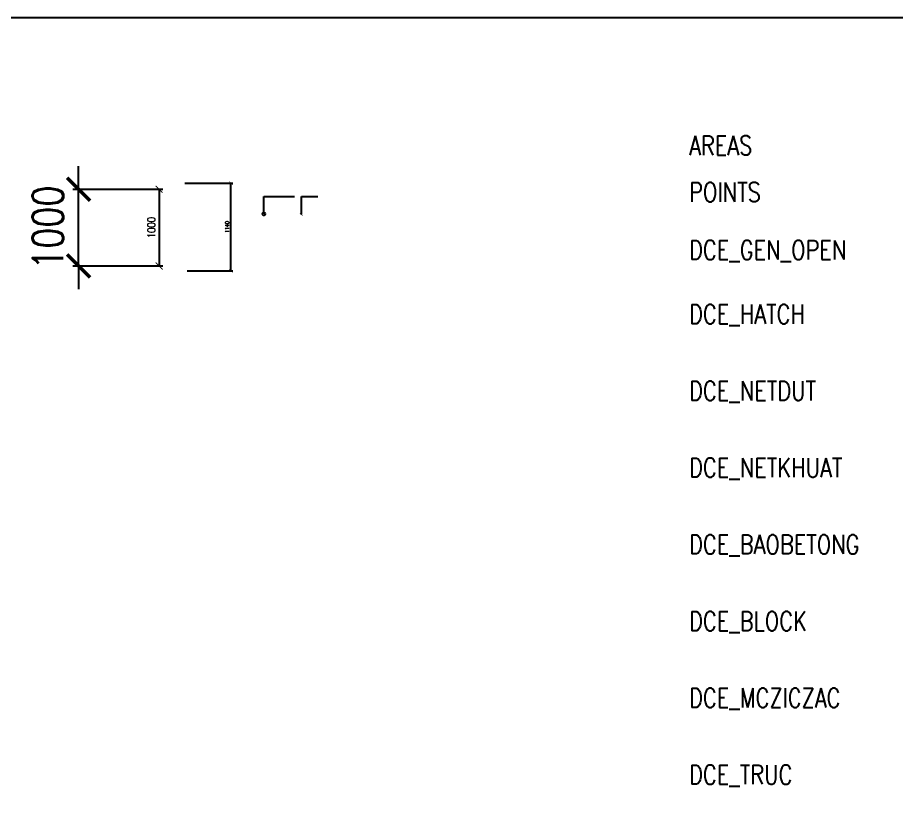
# Model space of a CAD drawing. Header units: millimetres. Extents: x -16234 to 41958, y -634 to 22853.
# Drawn here: x 10872 to 22323, y 10459 to 20917 of the extents above; entities that cross this region are included whole.
import ezdxf

# ---------------------------------------------------------------- set-up
doc = ezdxf.new("R2010")
doc.units = ezdxf.units.MM
for name, pattern in [('CENTER2_DBIM', [28.575, 19.05, -3.175, 3.175, -3.175]), ('DASHDOT2_DBIM', [12.7, 6.35, -3.175, 0, -3.175]), ('HIDDEN_DBIM', [2.3807, 1.587, -0.7937])]:
    doc.linetypes.add(name, pattern=pattern)
doc.layers.get('Defpoints').update_dxf_attribs({"color": 1})
for name, color, linetype in [('AREAS', 1, 'Continuous'), ('DCE_NetKhuat', 3, 'HIDDEN_DBIM'), ('POINTS', 5, 'Continuous')]:
    doc.layers.add(name, color=color, linetype=linetype)
for name, color, linetype, lineweight in [('DCE_BaoBeTong', 11, 'Continuous', 20), ('DCE_Block', 8, 'Continuous', 9), ('DCE_Gen_Open', 144, 'CENTER2_DBIM', 13), ('DCE_HATCH', 8, 'Continuous', 13), ('DCE_MCZiCZac', 8, 'Continuous', 13), ('DCE_NetDut', 8, 'HIDDEN_DBIM', 5), ('DCE_Truc', 8, 'DASHDOT2_DBIM', 13)]:
    doc.layers.add(name, color=color, linetype=linetype, lineweight=lineweight)
doc.styles.add('Dce_Text', font='simplex.shx', dxfattribs={"width": 0.8, "bigfont": 'vtxt.shx'})
doc.dimstyles.new('Dce_200MV', dxfattribs={"dimscale": 200, "dimtxt": 2, "dimasz": 1.5, "dimexe": 1.5, "dimexo": 2, "dimgap": 1, "dimtad": 1, "dimdec": 0, "dimtxsty": 'Dce_Text', "dimblk": 'ARCHTICK', "dimcen": 2.5, "dimdle": 1.2, "dimclrd": 8, "dimclre": 8, "dimclrt": 2, "dimadec": 0, "dimazin": 0, "dimtfac": 1, "dimtdec": 0, "dimtix": 1, "dimtmove": 2, "dimatfit": 3, "dimfxl": 1, "dimarcsym": 0})
doc.dimstyles.new('Dce_206MV', dxfattribs={"dimscale": 50, "dimtxt": 2, "dimasz": 1.8, "dimexe": 1, "dimexo": 2, "dimgap": 1, "dimtad": 1, "dimdec": 0, "dimtxsty": 'Dce_Text', "dimblk": 'ARCHTICK', "dimcen": 2.5, "dimclre": 2, "dimclrt": 3, "dimadec": 0, "dimazin": 0, "dimtfac": 1, "dimtdec": 0, "dimtix": 1, "dimtmove": 2, "dimatfit": 3, "dimfxl": 1, "dimarcsym": 0})
doc.dimstyles.new('Dce_207MV', dxfattribs={"dimscale": 25, "dimtxt": 2, "dimasz": 1.5, "dimexe": 1, "dimexo": 2, "dimgap": 1, "dimtad": 1, "dimdec": 0, "dimrnd": 5, "dimtxsty": 'Dce_Text', "dimblk": 'ARCHTICK', "dimcen": 2.5, "dimclrd": 8, "dimclre": 8, "dimclrt": 3, "dimadec": 0, "dimazin": 0, "dimtfac": 1, "dimtdec": 0, "dimtix": 1, "dimtmove": 2, "dimatfit": 3, "dimldrblk": 'DOTBLANK', "dimfxl": 1, "dimarcsym": 0})
doc.dimstyles.new('Dce_208MV', dxfattribs={"dimscale": 25, "dimtxt": 2, "dimasz": 1.5, "dimexe": 1, "dimexo": 2, "dimgap": 1, "dimtad": 1, "dimdec": 0, "dimrnd": 5, "dimtxsty": 'Dce_Text', "dimblk": 'ARCHTICK', "dimcen": 2.5, "dimclrd": 8, "dimclre": 8, "dimclrt": 3, "dimadec": 0, "dimazin": 0, "dimtfac": 1, "dimtdec": 0, "dimtix": 1, "dimtmove": 2, "dimatfit": 3, "dimldrblk": 'ARCHTICK', "dimfxl": 1, "dimarcsym": 0})
doc.dimstyles.new('Dce_LEADERMV', dxfattribs={"dimscale": 25, "dimtxt": 2, "dimasz": 1.8, "dimexe": 1, "dimexo": 2, "dimgap": 1, "dimtad": 1, "dimdec": 0, "dimtxsty": 'Dce_Text', "dimblk": 'ARCHTICK', "dimcen": 2.5, "dimclrd": 8, "dimclre": 8, "dimclrt": 3, "dimadec": 0, "dimazin": 0, "dimtfac": 1, "dimtdec": 0, "dimtix": 1, "dimtmove": 2, "dimatfit": 3, "dimfxl": 1, "dimarcsym": 0})

# ---------------------------------------------------------------- blocks, each defined once
blk = doc.blocks.new('_ArchTick')
at = {"color": 0, "linetype": 'ByBlock', "const_width": 0.15}
blk.add_lwpolyline([(-0.5, -0.5), (0.5, 0.5)], dxfattribs=at)
blk = doc.blocks.new('*D165')
at = {"color": 8, "lineweight": -2, "transparency": 16777216}
for p, q in [((11667, 18681), (11667, 18981)), ((11591, 18681), (11967, 18681)), ((11667, 17681), (11667, 18681)), ((11591, 17681), (11967, 17681)), ((11667, 17681), (11667, 17381))]:
    blk.add_line(p, q, dxfattribs=at)
at = {"layer": 'Defpoints', "color": 0, "transparency": 16777216}
for p in [(11191, 18681), (11667, 18681), (11191, 17681)]:
    blk.add_point(p, dxfattribs=at)
at = {"color": 8, "lineweight": -2, "transparency": 16777216, "xscale": 300, "yscale": 300, "zscale": 300}
for p, rotation in [((11667, 18681), 270), ((11667, 17681), 90)]:
    blk.add_blockref('_ArchTick', p, dxfattribs=dict(at, rotation=rotation))
at = {"color": 2, "transparency": 16777216, "insert": (11267, 18181), "char_height": 400, "attachment_point": 5, "rotation": 90, "style": 'Dce_Text'}
blk.add_mtext('1000', dxfattribs=at)
blk = doc.blocks.new('*D166')
at = {"color": 2, "lineweight": -2, "transparency": 16777216}
for p, q in [((11875, 18681), (12766, 18681)), ((11875, 17681), (12766, 17681))]:
    blk.add_line(p, q, dxfattribs=at)
at = {"color": 0, "lineweight": -2, "transparency": 16777216}
blk.add_line((12716, 18681), (12716, 17681), dxfattribs=at)
at = {"layer": 'Defpoints', "color": 0, "transparency": 16777216}
for p in [(11775, 18681), (11775, 17681), (12716, 17681)]:
    blk.add_point(p, dxfattribs=at)
at = {"color": 0, "lineweight": -2, "transparency": 16777216, "xscale": 90, "yscale": 90, "zscale": 90}
for p, rotation in [((12716, 18681), 90), ((12716, 17681), 270)]:
    blk.add_blockref('_ArchTick', p, dxfattribs=dict(at, rotation=rotation))
at = {"color": 3, "transparency": 16777216, "insert": (12616, 18181), "char_height": 100, "attachment_point": 5, "rotation": 90, "style": 'Dce_Text'}
blk.add_mtext('1000', dxfattribs=at)
blk = doc.blocks.new('*D167')
at = {"color": 8, "lineweight": -2, "transparency": 16777216}
for p, q in [((13052, 18759), (13677, 18759)), ((13652, 17619), (13652, 18759)), ((13082, 17619), (13677, 17619))]:
    blk.add_line(p, q, dxfattribs=at)
at = {"layer": 'Defpoints', "color": 0, "transparency": 16777216}
for p in [(13002, 18759), (13652, 18759), (13032, 17619)]:
    blk.add_point(p, dxfattribs=at)
at = {"color": 8, "lineweight": -2, "transparency": 16777216, "xscale": 45, "yscale": 45, "zscale": 45}
for p, rotation in [((13652, 18759), 90), ((13652, 17619), 270)]:
    blk.add_blockref('_ArchTick', p, dxfattribs=dict(at, rotation=rotation))
at = {"color": 3, "transparency": 16777216, "insert": (13602, 18189), "char_height": 50, "attachment_point": 5, "rotation": 90, "style": 'Dce_Text'}
blk.add_mtext('1140', dxfattribs=at)
blk = doc.blocks.new('_DotBlank')
at = {"color": 0, "linetype": 'ByBlock', "lineweight": -2}
blk.add_line((-0.5, 0), (-1, 0), dxfattribs=at)
blk.add_circle((0, 0), 0.5, dxfattribs=at)
blk = doc.blocks.new('Block_ALL')
blk.add_lwpolyline([(0, 20917), (41958.1, 20917), (41958.1, 0), (0, 0)], close=True)
at = {"layer": 'AREAS', "color": 8, "true_color": 0x808080, "insert": (19622, 19251), "char_height": 250, "attachment_point": 4, "style": 'Dce_Text'}
blk.add_mtext('AREAS', dxfattribs=at)
at = {"layer": 'DCE_BaoBeTong', "insert": (19622, 14042.6), "char_height": 250, "attachment_point": 4, "style": 'Dce_Text'}
blk.add_mtext('DCE_BAOBETONG', dxfattribs=at)
at = {"layer": 'DCE_Block', "insert": (19622, 13042.6), "char_height": 250, "attachment_point": 4, "style": 'Dce_Text'}
blk.add_mtext('DCE_BLOCK', dxfattribs=at)
at = {"layer": 'DCE_Gen_Open', "insert": (19622, 17877.6), "char_height": 250, "attachment_point": 4, "style": 'Dce_Text'}
blk.add_mtext('DCE_GEN_OPEN', dxfattribs=at)
at = {"layer": 'DCE_HATCH', "insert": (19622, 17042.6), "char_height": 250, "attachment_point": 4, "style": 'Dce_Text'}
blk.add_mtext('DCE_HATCH', dxfattribs=at)
at = {"layer": 'DCE_MCZiCZac', "insert": (19622, 12042.6), "char_height": 250, "attachment_point": 4, "style": 'Dce_Text'}
blk.add_mtext('DCE_MCZICZAC', dxfattribs=at)
at = {"layer": 'DCE_NetDut', "insert": (19622, 16042.6), "char_height": 250, "attachment_point": 4, "style": 'Dce_Text'}
blk.add_mtext('DCE_NETDUT', dxfattribs=at)
at = {"layer": 'DCE_NetKhuat', "insert": (19622, 15042.6), "char_height": 250, "attachment_point": 4, "style": 'Dce_Text'}
blk.add_mtext('DCE_NETKHUAT', dxfattribs=at)
at = {"layer": 'DCE_Truc', "ltscale": 0.5, "insert": (19622, 11042.6), "char_height": 250, "attachment_point": 4, "style": 'Dce_Text'}
blk.add_mtext('DCE_TRUC', dxfattribs=at)
at = {"layer": 'POINTS', "insert": (19622, 18642.9), "char_height": 250, "attachment_point": 4, "style": 'Dce_Text'}
blk.add_mtext('POINTS', dxfattribs=at)
for base, p1, p2, dimstyle, picture, middle in [((11666.8, 18681.4), (11191.3, 17681.4), (11191.3, 18681.4), 'Dce_200MV', '*D165', (11266.8, 18181.4)), ((13651.6, 18759.3), (13031.6, 17619.3), (13001.6, 18759.3), 'Dce_LEADERMV', '*D167', (13601.6, 18189.3)), ((12716.4, 17681.4), (11774.8, 18681.4), (11774.8, 17681.4), 'Dce_206MV', '*D166', (12616.4, 18181.4))]:
    dim = blk.add_linear_dim(base=base, p1=p1, p2=p2, angle=90, dimstyle=dimstyle)
    dim.commit()
    dim.dimension.update_dxf_attribs({"geometry": picture, "text_midpoint": middle})
for points, dimstyle in [([(14079, 18359), (14079, 18588), (14478, 18588)], 'Dce_207MV'), ([(14569, 18353), (14569, 18588), (14783, 18588)], 'Dce_208MV')]:
    blk.add_leader(points, dimstyle=dimstyle, override={"dimgap": 1, "dimtad": 0})

msp = doc.modelspace()

# ---------------------------------------------------------------- block references
msp.add_blockref('Block_ALL', (0, 0))

doc.saveas('drawing.dxf')
